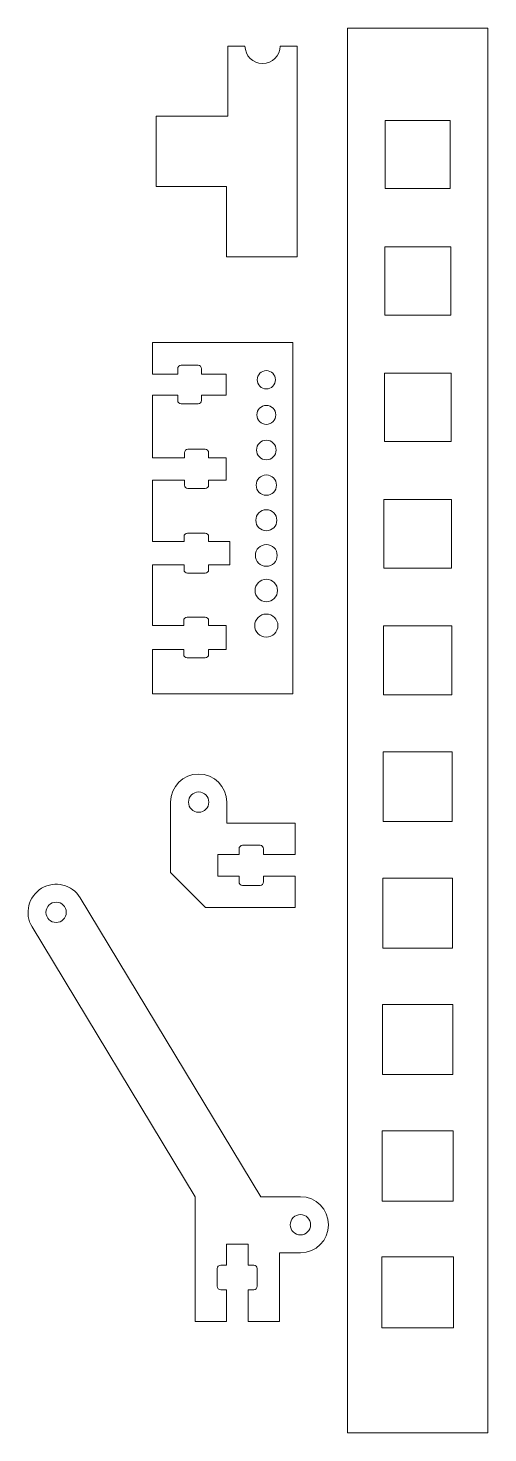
# Model space of a CAD drawing. Header units: millimetres. Extents: x 6 to 71, y 10 to 210.
import ezdxf

# ---------------------------------------------------------------- set-up
doc = ezdxf.new("R2010")
doc.units = ezdxf.units.MM

msp = doc.modelspace()

# ---------------------------------------------------------------- linework, layer by layer
at = {"color": 7, "linetype": 'Continuous', "lineweight": 15}
for p, q in [((51.4, 210.26), (51.4, 10.26)), ((71.4, 210.26), (51.4, 210.26)), ((71.4, 10.26), (71.4, 210.26)), ((34.35, 207.7), (34.35, 197.7)), ((36.8, 207.7), (34.35, 207.7)), ((44.25, 207.7), (41.8, 207.7)), ((44.25, 177.7), (44.25, 207.7)), ((24.15, 197.7), (24.15, 187.7)), ((34.35, 197.7), (24.15, 197.7)), ((56.75, 197.08), (56.75, 187.43)), ((66.05, 197.08), (56.75, 197.08)), ((66.05, 187.43), (66.05, 197.08)), ((24.15, 187.7), (34.15, 187.7)), ((34.15, 187.7), (34.15, 177.7)), ((56.75, 187.43), (66.05, 187.43)), ((56.7, 179.11), (56.7, 169.41)), ((66.1, 179.11), (56.7, 179.11)), ((66.1, 169.41), (66.1, 179.11)), ((34.15, 177.7), (44.25, 177.7)), ((56.7, 169.41), (66.1, 169.41)), ((23.62, 165.5), (23.62, 161)), ((43.62, 165.5), (23.62, 165.5)), ((43.62, 115.5), (43.62, 165.5)), ((30.12, 162.25), (27.72, 162.25)), ((27.22, 161), (23.62, 161)), ((27.22, 161.75), (27.22, 161)), ((30.62, 161), (30.62, 161.75)), ((34.12, 161), (30.62, 161)), ((34.12, 158), (34.12, 161)), ((56.65, 161.13), (56.65, 151.38)), ((66.15, 161.13), (56.65, 161.13)), ((66.15, 151.38), (66.15, 161.13)), ((23.62, 158), (27.22, 158)), ((23.62, 158), (23.62, 149.1)), ((27.22, 158), (27.22, 157.25)), ((30.62, 157.25), (30.62, 158)), ((30.62, 158), (34.12, 158)), ((27.72, 156.75), (30.12, 156.75)), ((31.12, 150.3), (28.67, 150.3)), ((56.65, 151.38), (66.15, 151.38)), ((28.17, 149.1), (23.62, 149.1)), ((28.17, 149.8), (28.17, 149.1)), ((31.62, 149.1), (31.62, 149.8)), ((34.12, 149.1), (31.62, 149.1)), ((34.12, 145.9), (34.12, 149.1)), ((23.62, 145.9), (28.17, 145.9)), ((23.62, 145.9), (23.62, 137.15)), ((28.17, 145.9), (28.17, 145.2)), ((28.67, 144.7), (31.12, 144.7)), ((31.62, 145.2), (31.62, 145.9)), ((31.62, 145.9), (34.12, 145.9)), ((56.6, 143.16), (56.6, 133.36)), ((66.2, 143.16), (56.6, 143.16)), ((66.2, 133.36), (66.2, 143.16)), ((31.12, 138.35), (28.62, 138.35)), ((28.12, 137.15), (23.62, 137.15)), ((28.12, 137.85), (28.12, 137.15)), ((31.62, 137.15), (31.62, 137.85)), ((34.62, 137.15), (31.62, 137.15)), ((34.62, 133.85), (34.62, 137.15)), ((23.62, 133.85), (28.12, 133.85)), ((23.62, 133.85), (23.62, 125.2)), ((28.12, 133.85), (28.12, 133.15)), ((28.62, 132.65), (31.12, 132.65)), ((31.62, 133.15), (31.62, 133.85)), ((31.62, 133.85), (34.62, 133.85)), ((56.6, 133.36), (66.2, 133.36)), ((31.12, 126.4), (28.57, 126.4)), ((28.07, 125.2), (23.62, 125.2)), ((28.07, 125.9), (28.07, 125.2)), ((31.62, 125.2), (31.62, 125.9)), ((34.12, 125.2), (31.62, 125.2)), ((34.12, 121.8), (34.12, 125.2)), ((56.55, 125.18), (56.55, 115.33)), ((66.25, 125.18), (56.55, 125.18)), ((66.25, 115.33), (66.25, 125.18)), ((23.62, 121.8), (28.07, 121.8)), ((23.62, 121.8), (23.62, 115.5)), ((28.07, 121.8), (28.07, 121.1)), ((28.57, 120.6), (31.12, 120.6)), ((31.62, 121.1), (31.62, 121.8)), ((31.62, 121.8), (34.12, 121.8)), ((23.62, 115.5), (43.62, 115.5)), ((56.55, 115.33), (66.25, 115.33)), ((56.5, 107.21), (56.5, 97.31)), ((66.3, 107.21), (56.5, 107.21)), ((66.3, 97.31), (66.3, 107.21)), ((26.2, 90.06), (26.2, 100.06)), ((34.2, 100.06), (34.2, 97.06)), ((34.2, 97.06), (43.95, 97.06)), ((43.95, 97.06), (43.95, 92.61)), ((56.5, 97.31), (66.3, 97.31)), ((32.95, 92.61), (35.95, 92.61)), ((32.95, 89.51), (32.95, 92.61)), ((35.95, 92.61), (35.95, 93.41)), ((36.45, 93.91), (38.95, 93.91)), ((39.45, 93.41), (39.45, 92.61)), ((39.45, 92.61), (43.95, 92.61)), ((31.2, 85.06), (26.2, 90.06)), ((35.95, 89.51), (32.95, 89.51)), ((35.95, 88.71), (35.95, 89.51)), ((38.95, 88.21), (36.45, 88.21)), ((39.45, 89.51), (39.45, 88.71)), ((43.95, 89.51), (39.45, 89.51)), ((43.95, 89.51), (43.95, 85.06)), ((56.45, 89.23), (56.45, 79.28)), ((66.35, 89.23), (56.45, 89.23)), ((66.35, 79.28), (66.35, 89.23)), ((13.33, 86.44), (39.04, 43.89)), ((43.95, 85.06), (31.2, 85.06)), ((29.7, 43.89), (6.48, 82.3)), ((56.45, 79.28), (66.35, 79.28)), ((56.4, 71.26), (56.4, 61.26)), ((66.4, 71.26), (56.4, 71.26)), ((66.4, 61.26), (66.4, 71.26)), ((56.4, 61.26), (66.4, 61.26)), ((56.35, 53.28), (56.35, 43.23)), ((66.45, 53.28), (56.35, 53.28)), ((66.45, 43.23), (66.45, 53.28)), ((29.7, 26.14), (29.7, 43.89)), ((39.04, 43.89), (44.7, 43.89)), ((56.35, 43.23), (66.45, 43.23)), ((34.15, 37.14), (37.25, 37.14)), ((34.15, 34.14), (34.15, 37.14)), ((37.25, 37.14), (37.25, 34.14)), ((33.35, 34.14), (34.15, 34.14)), ((37.25, 34.14), (38.05, 34.14)), ((44.7, 35.89), (41.7, 35.89)), ((41.7, 35.89), (41.7, 26.14)), ((56.3, 35.31), (56.3, 25.21)), ((66.5, 35.31), (56.3, 35.31)), ((66.5, 25.21), (66.5, 35.31)), ((32.85, 31.14), (32.85, 33.64)), ((38.55, 33.64), (38.55, 31.14)), ((34.15, 30.64), (33.35, 30.64)), ((34.15, 26.14), (34.15, 30.64)), ((37.25, 30.64), (37.25, 26.14)), ((38.05, 30.64), (37.25, 30.64)), ((34.15, 26.14), (29.7, 26.14)), ((41.7, 26.14), (37.25, 26.14)), ((56.3, 25.21), (66.5, 25.21)), ((51.4, 10.26), (71.4, 10.26))]:
    msp.add_line(p, q, dxfattribs=at)
for centre, radius in [((39.84, 160.19), 1.3), ((39.84, 155.19), 1.35), ((39.84, 150.19), 1.4), ((39.84, 145.19), 1.45), ((39.84, 140.19), 1.5), ((39.84, 135.19), 1.55), ((39.84, 130.19), 1.6), ((39.84, 125.19), 1.65), ((30.2, 100.06), 1.45), ((9.9, 84.37), 1.45), ((44.7, 39.89), 1.45)]:
    msp.add_circle(centre, radius, dxfattribs=at)
for centre, radius, start, end in [((39.3, 207.7), 2.5, 180, 0), ((27.72, 161.75), 0.5, 90, 180), ((30.12, 161.75), 0.5, 0, 90), ((27.72, 157.25), 0.5, 180, 270), ((30.12, 157.25), 0.5, 270, 0), ((28.67, 149.8), 0.5, 90, 180), ((31.12, 149.8), 0.5, 0, 90), ((28.67, 145.2), 0.5, 180, 270), ((31.12, 145.2), 0.5, 270, 0), ((28.62, 137.85), 0.5, 90, 180), ((31.12, 137.85), 0.5, 0, 90), ((28.62, 133.15), 0.5, 180, 270), ((31.12, 133.15), 0.5, 270, 0), ((28.57, 125.9), 0.5, 90, 180), ((31.12, 125.9), 0.5, 0, 90), ((28.57, 121.1), 0.5, 180, 270), ((31.12, 121.1), 0.5, 270, 0), ((30.2, 100.06), 4, 0, 180), ((36.45, 93.41), 0.5, 90, 180), ((38.95, 93.41), 0.5, 0, 90), ((9.9, 84.37), 4, 31.1478, 211.1478), ((36.45, 88.71), 0.5, 180, 270), ((38.95, 88.71), 0.5, 270, 0), ((44.7, 39.89), 4, 270, 90), ((33.35, 33.64), 0.5, 90, 180), ((38.05, 33.64), 0.5, 360, 90), ((33.35, 31.14), 0.5, 180, 270), ((38.05, 31.14), 0.5, 270, 0)]:
    msp.add_arc(centre, radius, start, end, dxfattribs=at)

doc.saveas('drawing.dxf')
